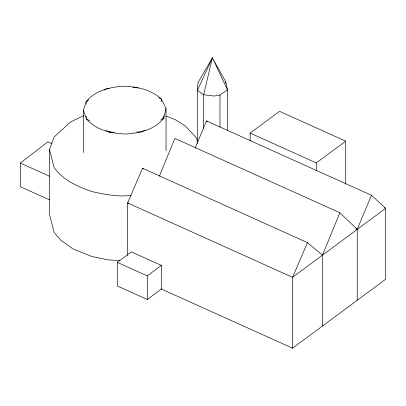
<?xml version="1.0" encoding="UTF-8"?>
<svg xmlns="http://www.w3.org/2000/svg" width="406" height="406" viewBox="0 0 406 406"><rect width="100%" height="100%" fill="white"/><g stroke="black" fill="none" stroke-linecap="round" stroke-linejoin="round"><path stroke-width="0.61" d="M166.029 108.443L163.882 118.009C154.899 129.839 139.694 133.138 125.637 134.01C111.325 133.478 96.08 130.214 86.366 118.836L83.448 110.183L86.209 101.566C94.588 91.111 108.067 87.655 120.831 86.361C135.299 86.128 150.489 88.98 161.431 99.115L166.029 108.443L166.029 150.829M119.745 260.667L107.788 259.804L91.939 256.496L73.121 248.995L60.595 240.053L54.099 232.405L49.496 214.338L49.496 149.388L54.15 136.959L70.461 122.054L82.169 116.299L83.996 115.786M161.07 288.874L292.533 348.16L322.45 326.048L322.45 255.196L339.852 212.759L174.874 138.405L159.365 176.148M195.134 148.18L206.481 120.902L371.46 195.25L385.7 208.344L385.7 279.196L322.45 326.048M371.46 195.25L357.219 229.395L292.533 277.308L292.533 348.16M322.45 255.196L307.489 242.636L142.552 168.257L127.631 202.939L127.631 255.45M307.489 242.636L292.533 277.308L127.631 202.944L128.854 203.269M49.562 199.853L20.3 186.735L20.3 163.121L47.964 141.775L51.953 143.622M117.298 262.342L131.361 251.918L161.375 265.412L161.375 289.026L147.266 299.481L117.298 285.956L117.298 262.342L147.266 275.862L161.375 265.412M250.147 140.684L250.147 133.092L279.546 111.335L345.714 141.151L345.714 184.172M316.259 170.53L316.259 162.938L345.714 141.151M212.708 59.063L212.409 57.84L197.991 82.55L197.377 90.406L203.665 94.745L214.302 96.044L219.976 95.009L227.492 89.843L225.756 81.875L212.424 57.85L227.492 89.843L227.492 130.26M86.234 104.032L86.209 101.566L88.833 99.886M104.053 90.152L106.154 88.812L109.265 88.64M144.993 129.925L141.846 131.914L136.832 131.96M160.735 119.993L163.882 118.009L163.567 115.568M86.209 101.566L87.427 101.211M134.802 87.508L136.015 87.158L138.273 88.219M111.112 131.757L109.27 132.239L106.002 130.321M162.654 118.329L163.882 118.009L163.039 117.075M131.097 195.448C117.948 196.976 104.723 194.499 91.939 191.546C77.673 186.674 63.001 180.234 54.099 167.46L49.496 149.388M132.904 87.331L136.015 87.158M114.284 132.189L109.27 132.239L108.514 131.229M355.991 229.096L357.219 229.395L385.7 208.344L384.548 207.826M166.12 116.025L175.285 119.689L185.664 126.215L196.504 138.025L197.58 142.186M20.3 163.121L49.562 176.234M356.067 228.806L357.219 229.395L356.067 228.872M250.147 133.092L316.259 162.938M158.604 97.785L161.431 99.115L161.745 101.551M89.635 120.749L86.366 118.836L86.341 116.37M142.552 168.257L143.491 169.048M206.481 120.902L207.38 121.729M339.852 212.759L357.219 229.329L357.219 300.247M225.756 81.875L225.756 83.139M219.976 95.009L219.976 127.215M203.665 128.215L203.665 94.745L212.368 57.85L197.377 90.406L197.377 143.45M147.266 275.862L147.266 299.481M83.448 110.183L83.448 152.57"/></g></svg>
